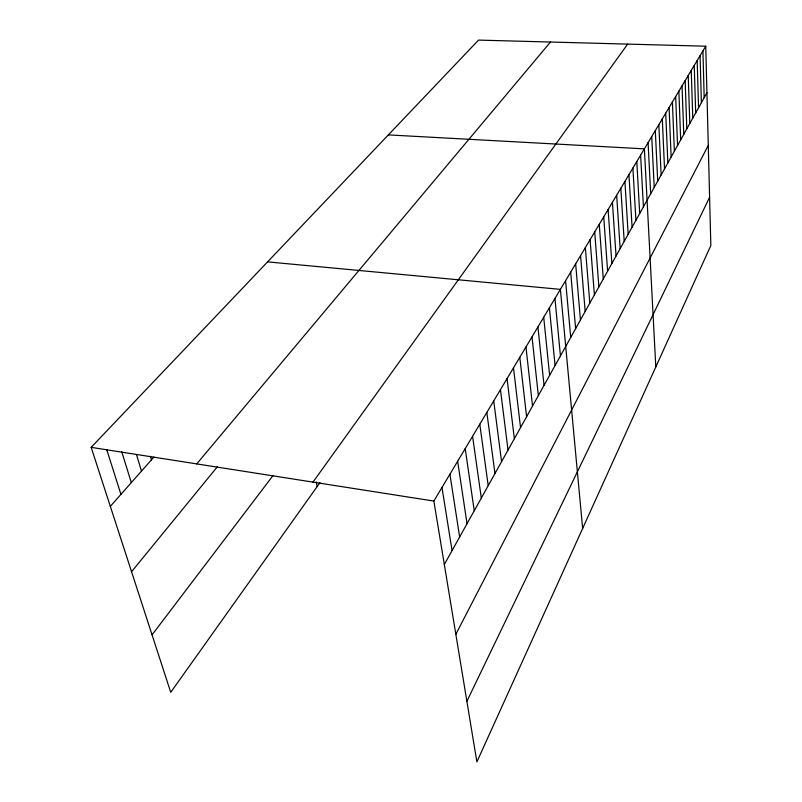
<?xml version="1.0" encoding="UTF-8"?>
<svg xmlns="http://www.w3.org/2000/svg" width="802" height="802" viewBox="0 0 802 802"><rect width="100%" height="100%" fill="white"/><g stroke="black" fill="none" stroke-linecap="round" stroke-linejoin="round"><path stroke-width="1.2" d="M466.884 701.279L709.6 197.232M455.837 634.322L708.276 145.342M444.328 564.488L706.933 92.721M705.74 46.205L710.833 245.492L476.879 761.9L433.862 501.06L705.74 46.205L478.533 40.1L91.167 447.356L170.726 692.327L319.948 482.664M312.97 482.112L627.655 44.11M152.059 634.843L272.961 475.656M131.558 571.746L217.402 466.714M196.721 463.897L550.473 42.035M110.325 506.363L153.894 457.08M388.368 134.896L644.387 148.861L655.805 366.955M267.587 261.873L560.397 289.372L582.643 528.458M91.167 447.356L433.862 501.06M106.766 449.742L120.942 494.363M121.693 451.626L131.327 482.603M136.45 454.503L141.503 471.105M150.405 456.298L151.458 459.837M316.148 481.902L317.171 486.563M441.982 487.476L452.067 550.573M449.912 474.213L459.636 536.979M457.651 461.27L467.025 523.696M465.2 448.629L474.253 510.724M472.578 436.288L481.31 498.032M479.786 424.218L488.217 485.641M486.834 412.439L494.964 473.511M493.721 400.91L501.571 461.651M500.458 389.642L508.027 450.042M507.044 378.624L514.353 438.684M513.491 367.847L520.538 427.566M519.796 357.301L526.593 416.679M525.962 346.975L532.528 406.023M532.007 336.87L538.342 395.587M537.921 326.975L544.037 385.351M543.716 317.281L549.621 375.326M549.39 307.788L555.084 365.501M554.944 298.484L560.448 355.877M565.58 280.7L570.713 337.442M570.663 272.189L575.625 328.609M575.656 263.838L580.447 319.948M580.558 255.648L585.179 311.447M585.36 247.597L589.821 303.096M590.082 239.708L594.392 294.895M594.713 231.958L598.873 286.845M599.264 224.349L603.284 278.926M603.726 216.871L607.605 271.146M608.116 209.533L611.866 263.507M612.427 202.315L616.046 255.998M616.668 195.227L620.157 248.62M620.828 188.259L624.197 241.352M624.928 181.412L628.167 234.224M628.948 174.686L632.076 227.197M632.908 168.059L635.916 220.299M636.798 161.553L639.695 213.502M640.618 155.157L643.415 206.826M648.086 142.666L650.673 193.783M651.725 136.571L654.221 187.417M655.314 130.576L657.71 181.142M658.833 124.671L661.149 174.976M662.312 118.866L664.527 168.901M665.73 113.152L667.855 162.916M669.089 107.518L671.134 157.022M672.407 101.984L674.362 151.217M678.873 91.147L680.677 139.879M675.665 96.521L677.55 145.503M682.041 85.854L683.775 134.325M685.159 80.641L686.813 128.861M688.226 75.498L689.81 123.468M694.241 65.453L695.685 112.932M691.254 70.436L692.768 118.165M697.179 60.531L698.552 107.769M700.076 55.689L701.389 102.686M702.923 50.917L704.176 97.664"/></g></svg>
